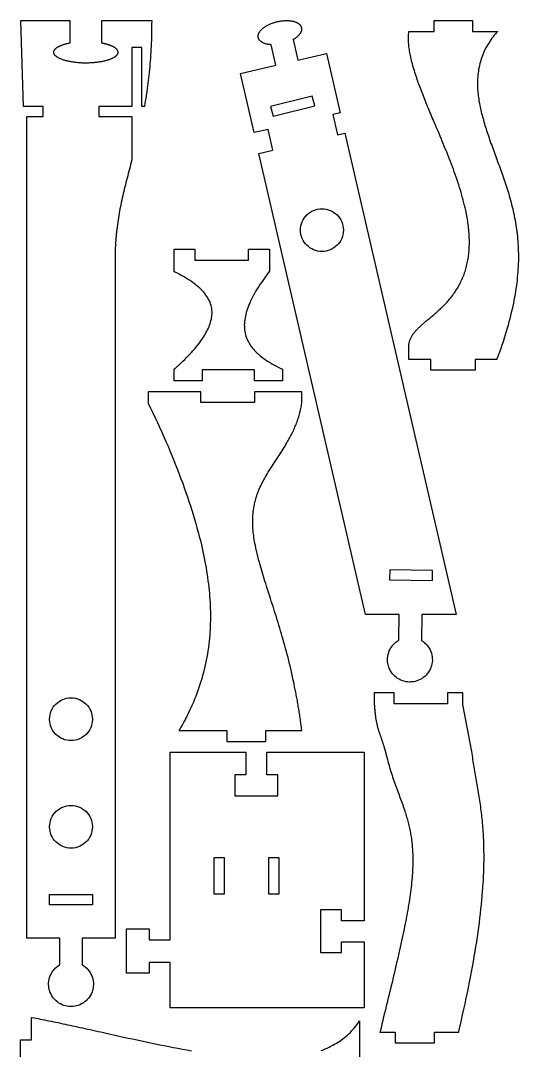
# Model space of a CAD drawing. Extents: x 10 to 260, y 0 to 1543.
# Drawn here: x 168.2 to 259.5, y 208.2 to 397.1 of the extents above; entities that cross this region are included whole.
import ezdxf

# ---------------------------------------------------------------- set-up
doc = ezdxf.new("R2010")
doc.units = 0
doc.layers.get('0').update_dxf_attribs({"linetype": 'CONTINUOUS'})

msp = doc.modelspace()

# ---------------------------------------------------------------- linework, layer by layer
at = {"color": 0}
for points in [[(190.93, 381.37), (190.49, 381.37), (190.49, 392.2), (188.64, 392.2), (188.64, 381.37), (182.55, 381.37), (182.55, 379.52), (188.64, 379.52), (188.64, 371.55), (188.64, 371.55), (188.64, 371.55), (188.64, 371.55), (188.64, 371.55), (188.64, 371.55), (188.64, 371.55), (188.64, 371.55), (188.64, 371.55), (188.64, 371.55), (188.64, 371.55), (188.64, 371.55), (188.64, 371.54), (188.64, 371.54), (188.64, 371.54), (188.64, 371.54), (188.64, 371.54), (188.64, 371.54), (188.64, 371.54), (188.64, 371.54), (188.64, 371.54), (188.64, 371.54), (188.64, 371.54), (188.64, 371.54), (188.64, 371.54), (188.64, 371.54), (188.64, 371.54), (188.64, 371.54), (188.52, 371.12), (188.41, 370.7), (188.3, 370.29), (188.19, 369.87), (188.08, 369.46), (187.97, 369.04), (187.87, 368.63), (187.76, 368.22), (187.66, 367.81), (187.55, 367.41), (187.45, 367), (187.35, 366.59), (187.25, 366.19), (187.15, 365.78), (187.06, 365.38), (186.97, 364.97), (186.88, 364.57), (186.79, 364.16), (186.7, 363.76), (186.62, 363.36), (186.53, 362.95), (186.45, 362.55), (186.38, 362.14), (186.3, 361.74), (186.23, 361.33), (186.16, 360.92), (186.1, 360.52), (186.04, 360.11), (185.98, 359.7), (185.93, 359.29), (185.88, 358.88), (185.86, 358.7), (185.84, 358.52), (185.82, 358.34), (185.8, 358.17), (185.78, 357.99), (185.76, 357.81), (185.75, 357.63), (185.73, 357.45), (185.71, 357.28), (185.7, 357.1), (185.69, 356.92), (185.67, 356.74), (185.66, 356.56), (185.65, 356.38), (185.64, 356.2), (185.63, 356.02), (185.62, 355.84), (185.61, 355.66), (185.6, 355.48), (185.59, 355.3), (185.58, 355.12), (185.58, 354.93), (185.57, 354.75), (185.57, 354.57), (185.56, 354.39), (185.56, 354.2), (185.56, 354.02), (185.56, 353.84), (185.55, 353.65), (185.55, 353.47), (185.55, 228.77), (179.55, 228.77), (179.55, 223.88), (179.63, 223.84), (179.84, 223.7), (180.11, 223.49), (180.36, 223.26), (180.59, 223.02), (180.8, 222.76), (180.98, 222.48), (181.14, 222.19), (181.28, 221.89), (181.39, 221.59), (181.48, 221.27), (181.54, 220.94), (181.58, 220.61), (181.59, 220.28), (181.56, 219.94), (181.52, 219.6), (181.46, 219.35), (181.44, 219.27), (181.42, 219.18), (181.34, 218.94), (181.21, 218.62), (181.05, 218.32), (180.88, 218.04), (180.68, 217.77), (180.46, 217.52), (180.23, 217.29), (179.97, 217.08), (179.7, 216.89), (179.42, 216.72), (179.12, 216.58), (178.81, 216.46), (178.49, 216.36), (178.16, 216.29), (177.82, 216.25), (177.56, 216.24), (177.48, 216.24), (177.39, 216.24), (177.13, 216.25), (176.8, 216.29), (176.47, 216.36), (176.15, 216.46), (175.84, 216.58), (175.54, 216.72), (175.25, 216.89), (174.99, 217.08), (174.73, 217.29), (174.49, 217.52), (174.28, 217.77), (174.08, 218.04), (173.9, 218.32), (173.75, 218.62), (173.62, 218.94), (173.54, 219.18), (173.51, 219.27), (173.49, 219.35), (173.44, 219.6), (173.39, 219.94), (173.37, 220.28), (173.38, 220.61), (173.42, 220.94), (173.48, 221.27), (173.56, 221.59), (173.68, 221.89), (173.81, 222.19), (173.97, 222.48), (174.16, 222.76), (174.37, 223.02), (174.59, 223.26), (174.84, 223.49), (175.11, 223.7), (175.33, 223.84), (175.4, 223.88), (175.4, 228.77), (169.4, 228.77), (169.4, 379.52), (172.4, 379.52), (172.4, 381.37), (168.74, 381.37), (168.29, 397.11), (177.27, 397.11), (177.27, 392.97), (177.13, 392.95), (177, 392.92), (176.87, 392.89), (176.75, 392.86), (176.62, 392.83), (176.5, 392.8), (176.38, 392.77), (176.26, 392.73), (176.15, 392.7), (176.04, 392.66), (175.93, 392.63), (175.82, 392.59), (175.72, 392.55), (175.62, 392.51), (175.52, 392.47), (175.43, 392.43), (175.34, 392.39), (175.25, 392.35), (175.17, 392.31), (175.09, 392.26), (175.01, 392.22), (174.94, 392.18), (174.87, 392.13), (174.8, 392.09), (174.74, 392.04), (174.68, 391.99), (174.62, 391.95), (174.57, 391.9), (174.53, 391.86), (174.49, 391.81), (174.45, 391.76), (174.41, 391.72), (174.38, 391.67), (174.35, 391.62), (174.33, 391.58), (174.31, 391.53), (174.29, 391.49), (174.28, 391.44), (174.27, 391.39), (174.26, 391.35), (174.26, 391.3), (174.26, 391.25), (174.27, 391.21), (174.28, 391.16), (174.29, 391.12), (174.31, 391.07), (174.33, 391.02), (174.35, 390.98), (174.38, 390.93), (174.41, 390.89), (174.44, 390.84), (174.48, 390.8), (174.52, 390.75), (174.57, 390.71), (174.62, 390.66), (174.67, 390.62), (174.73, 390.57), (174.79, 390.53), (174.85, 390.48), (174.92, 390.44), (175.01, 390.38), (175.1, 390.33), (175.21, 390.28), (175.31, 390.23), (175.42, 390.17), (175.54, 390.13), (175.66, 390.08), (175.79, 390.03), (175.92, 389.98), (176.06, 389.94), (176.2, 389.9), (176.34, 389.85), (176.49, 389.81), (176.64, 389.78), (176.8, 389.74), (176.96, 389.7), (177.12, 389.67), (177.28, 389.64), (177.45, 389.61), (177.62, 389.58), (177.8, 389.55), (177.97, 389.52), (178.15, 389.5), (178.33, 389.48), (178.51, 389.46), (178.7, 389.44), (178.89, 389.43), (179.07, 389.41), (179.26, 389.4), (179.45, 389.39), (179.64, 389.39), (179.82, 389.38), (180.01, 389.38), (180.2, 389.38), (180.38, 389.38), (180.57, 389.38), (180.75, 389.39), (180.94, 389.4), (181.12, 389.41), (181.31, 389.42), (181.49, 389.43), (181.67, 389.44), (181.85, 389.46), (182.03, 389.48), (182.21, 389.5), (182.38, 389.52), (182.55, 389.54), (182.72, 389.57), (182.89, 389.6), (183.05, 389.63), (183.22, 389.66), (183.38, 389.69), (183.53, 389.72), (183.69, 389.76), (183.84, 389.79), (183.98, 389.83), (184.12, 389.87), (184.26, 389.91), (184.39, 389.95), (184.53, 390), (184.65, 390.04), (184.74, 390.08), (184.83, 390.12), (184.91, 390.15), (185, 390.19), (185.08, 390.23), (185.16, 390.27), (185.23, 390.3), (185.3, 390.34), (185.37, 390.38), (185.44, 390.42), (185.5, 390.46), (185.56, 390.51), (185.62, 390.55), (185.67, 390.59), (185.72, 390.63), (185.77, 390.67), (185.81, 390.71), (185.86, 390.76), (185.89, 390.8), (185.93, 390.84), (185.96, 390.89), (185.99, 390.93), (186.02, 390.97), (186.04, 391.01), (186.06, 391.06), (186.08, 391.1), (186.09, 391.14), (186.11, 391.19), (186.11, 391.23), (186.12, 391.27), (186.12, 391.31), (186.12, 391.35), (186.11, 391.39), (186.1, 391.43), (186.09, 391.47), (186.08, 391.51), (186.06, 391.55), (186.04, 391.59), (186.02, 391.63), (186, 391.67), (185.97, 391.71), (185.94, 391.75), (185.91, 391.79), (185.87, 391.83), (185.84, 391.87), (185.8, 391.91), (185.75, 391.95), (185.71, 391.99), (185.66, 392.03), (185.61, 392.07), (185.55, 392.11), (185.49, 392.15), (185.44, 392.19), (185.37, 392.22), (185.31, 392.26), (185.24, 392.3), (185.17, 392.34), (185.1, 392.37), (185.03, 392.41), (184.95, 392.44), (184.87, 392.48), (184.78, 392.51), (184.74, 392.53), (184.69, 392.55), (184.64, 392.57), (184.59, 392.58), (184.54, 392.6), (184.49, 392.62), (184.44, 392.64), (184.39, 392.65), (184.34, 392.67), (184.29, 392.69), (184.24, 392.7), (184.18, 392.72), (184.13, 392.74), (184.07, 392.75), (184.01, 392.77), (183.96, 392.78), (183.9, 392.8), (183.85, 392.81), (183.79, 392.83), (183.73, 392.84), (183.67, 392.86), (183.61, 392.87), (183.55, 392.88), (183.49, 392.9), (183.43, 392.91), (183.37, 392.92), (183.31, 392.94), (183.24, 392.95), (183.18, 392.96), (183.12, 392.97), (183.12, 397.11), (192.27, 397.11), (192.27, 397.04), (192.26, 396.43), (192.26, 395.84), (192.25, 395.25), (192.24, 394.67), (192.22, 394.09), (192.21, 393.52), (192.19, 392.95), (192.16, 392.4), (192.13, 391.84), (192.1, 391.29), (192.07, 390.75), (192.03, 390.22), (192, 389.69), (191.95, 389.16), (191.91, 388.64), (191.86, 388.13), (191.81, 387.62), (191.76, 387.11), (191.7, 386.61), (191.65, 386.12), (191.59, 385.63), (191.52, 385.14), (191.46, 384.66), (191.39, 384.19), (191.32, 383.72), (191.25, 383.25), (191.18, 382.79), (191.1, 382.33), (191.02, 381.88), (190.94, 381.43), (190.93, 381.37)], [(218.19, 393.62), (219.06, 389.85), (224.29, 391.06), (226.8, 380.19), (225.47, 379.89), (226.33, 376.14), (227.66, 376.44), (248.06, 288.18), (241.8, 288.18), (241.74, 283.39), (241.81, 283.34), (242.02, 283.2), (242.29, 282.99), (242.54, 282.75), (242.76, 282.51), (242.96, 282.24), (243.14, 281.97), (243.3, 281.68), (243.43, 281.37), (243.54, 281.06), (243.62, 280.74), (243.68, 280.42), (243.71, 280.09), (243.72, 279.75), (243.69, 279.41), (243.64, 279.08), (243.58, 278.83), (243.56, 278.74), (243.53, 278.66), (243.45, 278.41), (243.32, 278.1), (243.16, 277.8), (242.98, 277.52), (242.78, 277.26), (242.56, 277.01), (242.32, 276.78), (242.06, 276.58), (241.79, 276.39), (241.5, 276.23), (241.2, 276.09), (240.89, 275.97), (240.57, 275.88), (240.24, 275.81), (239.9, 275.78), (239.64, 275.77), (239.55, 275.77), (239.47, 275.77), (239.21, 275.79), (238.87, 275.83), (238.54, 275.91), (238.22, 276.01), (237.92, 276.13), (237.62, 276.28), (237.34, 276.45), (237.07, 276.65), (236.82, 276.86), (236.59, 277.09), (236.37, 277.35), (236.18, 277.62), (236.01, 277.9), (235.86, 278.21), (235.73, 278.52), (235.66, 278.77), (235.63, 278.85), (235.61, 278.94), (235.56, 279.19), (235.52, 279.53), (235.5, 279.87), (235.52, 280.2), (235.56, 280.53), (235.62, 280.85), (235.72, 281.17), (235.83, 281.48), (235.97, 281.78), (236.14, 282.06), (236.33, 282.34), (236.54, 282.59), (236.77, 282.84), (237.02, 283.06), (237.29, 283.26), (237.51, 283.4), (237.59, 283.44), (237.65, 288.18), (231.49, 288.18), (211.94, 372.74), (214.5, 373.37), (213.63, 377.15), (211.06, 376.56), (208.55, 387.42), (215.02, 388.92), (214.15, 392.69), (214.12, 392.69), (214.1, 392.69), (214.08, 392.69), (214.06, 392.69), (214.03, 392.69), (214.01, 392.7), (213.99, 392.7), (213.97, 392.7), (213.94, 392.7), (213.92, 392.71), (213.9, 392.71), (213.88, 392.71), (213.86, 392.71), (213.83, 392.72), (213.79, 392.72), (213.77, 392.72), (213.75, 392.73), (213.72, 392.73), (213.7, 392.73), (213.68, 392.74), (213.66, 392.74), (213.64, 392.74), (213.6, 392.75), (213.58, 392.75), (213.56, 392.76), (213.53, 392.76), (213.51, 392.77), (213.49, 392.77), (213.39, 392.79), (213.29, 392.81), (213.2, 392.84), (213.1, 392.87), (213.01, 392.9), (212.92, 392.93), (212.84, 392.96), (212.75, 393), (212.67, 393.04), (212.59, 393.08), (212.52, 393.12), (212.45, 393.16), (212.38, 393.21), (212.31, 393.25), (212.25, 393.3), (212.2, 393.35), (212.14, 393.4), (212.09, 393.46), (212.04, 393.51), (212, 393.57), (211.96, 393.62), (211.92, 393.68), (211.89, 393.74), (211.86, 393.8), (211.83, 393.87), (211.81, 393.93), (211.79, 393.99), (211.78, 394.06), (211.77, 394.13), (211.77, 394.19), (211.77, 394.26), (211.77, 394.34), (211.78, 394.41), (211.8, 394.48), (211.82, 394.56), (211.84, 394.63), (211.87, 394.7), (211.9, 394.78), (211.94, 394.85), (211.97, 394.92), (212.02, 395), (212.07, 395.07), (212.12, 395.14), (212.18, 395.22), (212.24, 395.29), (212.3, 395.36), (212.37, 395.43), (212.44, 395.5), (212.51, 395.57), (212.59, 395.64), (212.67, 395.71), (212.76, 395.78), (212.84, 395.84), (212.93, 395.91), (213.03, 395.97), (213.12, 396.04), (213.22, 396.1), (213.32, 396.16), (213.43, 396.22), (213.54, 396.28), (213.65, 396.33), (213.78, 396.4), (213.91, 396.46), (214.05, 396.52), (214.19, 396.57), (214.34, 396.63), (214.48, 396.68), (214.63, 396.73), (214.78, 396.77), (214.93, 396.82), (215.08, 396.86), (215.23, 396.89), (215.39, 396.93), (215.54, 396.96), (215.69, 396.99), (215.85, 397.02), (216, 397.04), (216.16, 397.06), (216.31, 397.07), (216.46, 397.09), (216.61, 397.1), (216.76, 397.11), (216.91, 397.11), (217.06, 397.11), (217.21, 397.11), (217.35, 397.1), (217.49, 397.09), (217.63, 397.08), (217.76, 397.07), (217.9, 397.05), (218.03, 397.02), (218.15, 397), (218.25, 396.98), (218.34, 396.95), (218.43, 396.93), (218.52, 396.9), (218.6, 396.87), (218.69, 396.84), (218.76, 396.8), (218.84, 396.77), (218.92, 396.73), (218.99, 396.69), (219.06, 396.65), (219.12, 396.61), (219.19, 396.56), (219.25, 396.52), (219.31, 396.47), (219.36, 396.42), (219.41, 396.37), (219.46, 396.32), (219.5, 396.27), (219.55, 396.21), (219.58, 396.16), (219.62, 396.1), (219.65, 396.04), (219.68, 395.99), (219.7, 395.93), (219.72, 395.87), (219.74, 395.8), (219.75, 395.74), (219.76, 395.68), (219.76, 395.61), (219.76, 395.55), (219.76, 395.48), (219.76, 395.41), (219.74, 395.35), (219.73, 395.28), (219.71, 395.21), (219.69, 395.14), (219.66, 395.08), (219.63, 395.01), (219.6, 394.94), (219.56, 394.87), (219.53, 394.81), (219.48, 394.74), (219.44, 394.67), (219.38, 394.61), (219.33, 394.54), (219.28, 394.47), (219.22, 394.41), (219.15, 394.34), (219.09, 394.28), (219.02, 394.21), (218.95, 394.15), (218.88, 394.09), (218.8, 394.03), (218.72, 393.97), (218.64, 393.91), (218.55, 393.85), (218.47, 393.79), (218.38, 393.73), (218.28, 393.68), (218.19, 393.62)], [(239.42, 337.07), (239.42, 337.1), (239.41, 337.13), (239.41, 337.16), (239.41, 337.19), (239.41, 337.35), (239.41, 337.38), (239.42, 337.41), (239.42, 337.44), (239.42, 337.47), (239.42, 337.51), (239.42, 337.54), (239.43, 337.57), (239.43, 337.6), (239.43, 337.63), (239.43, 337.66), (239.44, 337.69), (239.44, 337.72), (239.44, 337.75), (239.45, 337.78), (239.45, 337.81), (239.46, 337.84), (239.46, 337.87), (239.47, 337.9), (239.47, 337.93), (239.48, 337.96), (239.5, 338.09), (239.53, 338.22), (239.57, 338.35), (239.61, 338.47), (239.66, 338.6), (239.71, 338.72), (239.76, 338.84), (239.82, 338.97), (239.88, 339.09), (239.95, 339.2), (240.02, 339.32), (240.09, 339.44), (240.17, 339.56), (240.25, 339.67), (240.34, 339.78), (240.42, 339.9), (240.52, 340.01), (240.61, 340.12), (240.71, 340.24), (240.81, 340.35), (240.91, 340.46), (241.02, 340.57), (241.13, 340.68), (241.24, 340.79), (241.36, 340.9), (241.48, 341.01), (241.6, 341.12), (241.72, 341.23), (241.85, 341.34), (241.97, 341.46), (242.1, 341.57), (242.25, 341.69), (242.4, 341.82), (242.55, 341.95), (242.71, 342.08), (242.86, 342.21), (243.02, 342.34), (243.18, 342.47), (243.34, 342.61), (243.5, 342.74), (243.66, 342.88), (243.83, 343.02), (243.99, 343.16), (244.15, 343.3), (244.32, 343.44), (244.48, 343.58), (244.65, 343.73), (244.81, 343.88), (244.98, 344.03), (245.14, 344.18), (245.3, 344.33), (245.47, 344.49), (245.63, 344.64), (245.79, 344.81), (245.95, 344.97), (246.11, 345.13), (246.27, 345.3), (246.42, 345.47), (246.58, 345.64), (246.73, 345.82), (246.88, 345.99), (247.04, 346.18), (247.19, 346.37), (247.34, 346.57), (247.49, 346.76), (247.63, 346.96), (247.77, 347.17), (247.91, 347.37), (248.05, 347.58), (248.18, 347.79), (248.31, 348), (248.44, 348.22), (248.56, 348.44), (248.69, 348.67), (248.8, 348.89), (248.92, 349.12), (249.03, 349.35), (249.14, 349.59), (249.24, 349.83), (249.34, 350.07), (249.44, 350.31), (249.53, 350.56), (249.62, 350.81), (249.71, 351.06), (249.79, 351.31), (249.86, 351.57), (249.94, 351.83), (250.01, 352.1), (250.07, 352.36), (250.13, 352.63), (250.19, 352.91), (250.24, 353.18), (250.28, 353.45), (250.33, 353.73), (250.36, 354), (250.4, 354.28), (250.43, 354.57), (250.45, 354.85), (250.47, 355.14), (250.49, 355.43), (250.5, 355.72), (250.51, 356.01), (250.51, 356.31), (250.51, 356.61), (250.51, 356.91), (250.5, 357.21), (250.49, 357.51), (250.47, 357.82), (250.45, 358.13), (250.42, 358.44), (250.4, 358.75), (250.36, 359.06), (250.33, 359.38), (250.29, 359.7), (250.25, 360.01), (250.2, 360.34), (250.15, 360.66), (250.1, 360.98), (250.04, 361.3), (249.98, 361.63), (249.91, 361.96), (249.84, 362.29), (249.74, 362.75), (249.63, 363.21), (249.52, 363.68), (249.4, 364.14), (249.27, 364.61), (249.14, 365.08), (249.01, 365.55), (248.86, 366.03), (248.72, 366.5), (248.56, 366.97), (248.41, 367.45), (248.25, 367.92), (248.09, 368.4), (247.92, 368.87), (247.75, 369.35), (247.57, 369.83), (247.4, 370.3), (247.22, 370.78), (247.04, 371.25), (246.85, 371.72), (246.67, 372.2), (246.48, 372.67), (246.29, 373.14), (246.1, 373.61), (245.91, 374.07), (245.72, 374.54), (245.53, 375), (245.33, 375.46), (245.14, 375.92), (244.95, 376.38), (244.76, 376.83), (244.6, 377.19), (244.45, 377.54), (244.3, 377.9), (244.15, 378.25), (244, 378.6), (243.86, 378.95), (243.71, 379.3), (243.56, 379.64), (243.42, 379.99), (243.28, 380.33), (243.14, 380.66), (243, 381), (242.86, 381.33), (242.73, 381.66), (242.59, 381.99), (242.46, 382.32), (242.33, 382.64), (242.2, 382.96), (242.08, 383.28), (241.95, 383.59), (241.83, 383.91), (241.71, 384.22), (241.59, 384.52), (241.48, 384.83), (241.37, 385.13), (241.26, 385.43), (241.15, 385.72), (241.05, 386.02), (240.95, 386.3), (240.85, 386.59), (240.74, 386.93), (240.62, 387.27), (240.52, 387.6), (240.42, 387.93), (240.32, 388.25), (240.23, 388.57), (240.14, 388.89), (240.06, 389.2), (239.98, 389.5), (239.91, 389.8), (239.84, 390.1), (239.77, 390.39), (239.71, 390.68), (239.66, 390.96), (239.6, 391.24), (239.56, 391.51), (239.51, 391.78), (239.48, 392.04), (239.44, 392.3), (239.42, 392.55), (239.39, 392.8), (239.38, 393.05), (239.36, 393.29), (239.35, 393.52), (239.35, 393.75), (239.35, 393.98), (239.35, 394.2), (239.36, 394.42), (239.38, 394.63), (239.4, 394.84), (239.42, 395.04), (239.42, 395.05), (239.42, 395.05), (239.42, 395.05), (239.42, 395.06), (239.42, 395.07), (239.42, 395.07), (239.43, 395.08), (239.43, 395.08), (239.43, 395.09), (239.43, 395.09), (239.43, 395.1), (239.43, 395.1), (239.43, 395.11), (239.43, 395.11), (244.07, 395.11), (244.07, 397.11), (251.08, 397.11), (251.08, 395.11), (255.66, 395.11), (255.66, 395.1), (255.65, 395.1), (255.64, 395.09), (255.64, 395.09), (255.64, 395.08), (255.63, 395.08), (255.62, 395.06), (255.62, 395.06), (255.61, 395.05), (255.6, 395.04), (255.6, 395.04), (255.59, 395.03), (255.59, 395.02), (255.57, 395.01), (255.56, 395), (255.56, 395), (255.55, 394.99), (255.55, 394.99), (255.31, 394.71), (255.08, 394.44), (254.86, 394.16), (254.64, 393.87), (254.44, 393.59), (254.24, 393.3), (254.05, 393), (253.87, 392.71), (253.69, 392.41), (253.53, 392.1), (253.37, 391.8), (253.23, 391.49), (253.09, 391.17), (252.96, 390.86), (252.84, 390.54), (252.72, 390.21), (252.62, 389.88), (252.52, 389.55), (252.43, 389.22), (252.35, 388.88), (252.28, 388.54), (252.21, 388.2), (252.16, 387.85), (252.11, 387.5), (252.07, 387.14), (252.04, 386.79), (252.01, 386.42), (252, 386.06), (251.99, 385.69), (252, 385.32), (252, 385.04), (252.01, 384.76), (252.03, 384.48), (252.05, 384.2), (252.08, 383.91), (252.11, 383.63), (252.14, 383.34), (252.18, 383.05), (252.22, 382.76), (252.26, 382.46), (252.31, 382.17), (252.37, 381.87), (252.43, 381.57), (252.49, 381.27), (252.55, 380.97), (252.62, 380.67), (252.69, 380.36), (252.76, 380.06), (252.84, 379.75), (252.92, 379.44), (253.01, 379.13), (253.09, 378.82), (253.18, 378.51), (253.28, 378.19), (253.37, 377.88), (253.47, 377.56), (253.57, 377.24), (253.67, 376.92), (253.78, 376.6), (253.88, 376.28), (253.99, 375.96), (254.11, 375.62), (254.23, 375.28), (254.35, 374.93), (254.47, 374.59), (254.6, 374.24), (254.72, 373.9), (254.85, 373.55), (254.98, 373.21), (255.11, 372.86), (255.24, 372.51), (255.36, 372.16), (255.49, 371.81), (255.62, 371.46), (255.75, 371.1), (255.88, 370.75), (256.01, 370.4), (256.14, 370.04), (256.27, 369.69), (256.4, 369.33), (256.52, 368.97), (256.65, 368.61), (256.78, 368.25), (256.9, 367.89), (257.02, 367.53), (257.14, 367.17), (257.26, 366.8), (257.38, 366.44), (257.49, 366.07), (257.61, 365.7), (257.72, 365.34), (257.83, 364.94), (257.95, 364.55), (258.06, 364.15), (258.16, 363.75), (258.26, 363.35), (258.37, 362.95), (258.46, 362.55), (258.56, 362.14), (258.64, 361.74), (258.73, 361.32), (258.81, 360.91), (258.89, 360.5), (258.96, 360.08), (259.03, 359.66), (259.1, 359.24), (259.16, 358.81), (259.22, 358.38), (259.27, 357.95), (259.31, 357.51), (259.35, 357.08), (259.39, 356.64), (259.42, 356.19), (259.45, 355.74), (259.47, 355.29), (259.48, 354.83), (259.49, 354.37), (259.5, 353.91), (259.49, 353.44), (259.49, 352.97), (259.47, 352.5), (259.45, 352.01), (259.42, 351.52), (259.39, 351.03), (259.35, 350.53), (259.3, 350.03), (259.25, 349.52), (259.19, 349.01), (259.12, 348.49), (259.05, 347.97), (258.97, 347.44), (258.88, 346.9), (258.78, 346.36), (258.68, 345.82), (258.57, 345.27), (258.45, 344.71), (258.33, 344.15), (258.2, 343.58), (258.06, 343.01), (257.91, 342.43), (257.76, 341.85), (257.6, 341.26), (257.43, 340.66), (257.25, 340.06), (257.07, 339.45), (256.88, 338.83), (256.68, 338.21), (256.47, 337.59), (256.26, 336.95), (256.03, 336.31), (255.8, 335.66), (255.56, 335.01), (255.56, 335.01), (255.56, 335.01), (255.56, 335), (255.56, 335), (255.56, 334.99), (255.56, 334.99), (255.56, 334.99), (255.56, 334.98), (255.55, 334.98), (255.55, 334.98), (255.55, 334.97), (255.55, 334.97), (255.55, 334.97), (255.55, 334.96), (251.57, 334.96), (251.57, 332.96), (243.42, 332.96), (243.42, 334.96), (239.42, 334.96), (239.42, 337.03), (239.42, 337.07)], [(214.53, 379.56), (222.15, 381.45), (221.7, 383.24), (214.08, 381.36), (214.53, 379.56)], [(223.48, 354.75), (223.38, 354.75), (223.08, 354.77), (222.69, 354.83), (222.31, 354.93), (221.95, 355.06), (221.61, 355.22), (221.29, 355.42), (220.99, 355.65), (220.71, 355.9), (220.45, 356.18), (220.23, 356.48), (220.03, 356.8), (219.87, 357.15), (219.73, 357.51), (219.64, 357.89), (219.58, 358.27), (219.56, 358.58), (219.56, 358.78), (219.58, 359.08), (219.64, 359.47), (219.73, 359.84), (219.87, 360.2), (220.03, 360.55), (220.23, 360.87), (220.45, 361.17), (220.71, 361.45), (220.99, 361.7), (221.29, 361.93), (221.61, 362.13), (221.95, 362.29), (222.31, 362.42), (222.69, 362.52), (223.08, 362.58), (223.38, 362.6), (223.58, 362.6), (223.88, 362.58), (224.27, 362.52), (224.65, 362.42), (225.01, 362.29), (225.35, 362.13), (225.68, 361.93), (225.98, 361.7), (226.26, 361.45), (226.51, 361.17), (226.74, 360.87), (226.93, 360.55), (227.1, 360.2), (227.23, 359.84), (227.33, 359.47), (227.39, 359.08), (227.41, 358.78), (227.41, 358.58), (227.39, 358.27), (227.33, 357.89), (227.23, 357.51), (227.1, 357.15), (226.93, 356.8), (226.74, 356.48), (226.51, 356.18), (226.26, 355.9), (225.98, 355.65), (225.68, 355.42), (225.35, 355.22), (225.01, 355.06), (224.65, 354.93), (224.27, 354.83), (223.88, 354.77), (223.58, 354.75), (223.48, 354.75)], [(196.39, 333.16), (196.44, 333.2), (196.48, 333.24), (196.53, 333.28), (196.57, 333.32), (196.61, 333.36), (196.66, 333.4), (196.7, 333.44), (196.74, 333.47), (196.79, 333.51), (196.83, 333.55), (196.87, 333.59), (196.92, 333.63), (196.96, 333.67), (197, 333.71), (197.04, 333.74), (197.09, 333.78), (197.13, 333.82), (197.17, 333.86), (197.21, 333.9), (197.26, 333.94), (197.3, 333.98), (197.34, 334.02), (197.38, 334.05), (197.42, 334.09), (197.46, 334.13), (197.5, 334.17), (197.54, 334.21), (197.59, 334.25), (197.62, 334.29), (197.66, 334.32), (198, 334.64), (198.33, 334.97), (198.65, 335.28), (198.95, 335.6), (199.25, 335.91), (199.54, 336.23), (199.82, 336.54), (200.09, 336.85), (200.35, 337.15), (200.6, 337.46), (200.84, 337.76), (201.07, 338.07), (201.29, 338.36), (201.5, 338.66), (201.69, 338.96), (201.88, 339.25), (202.06, 339.54), (202.22, 339.83), (202.38, 340.12), (202.52, 340.4), (202.66, 340.68), (202.78, 340.96), (202.89, 341.24), (202.98, 341.52), (203.07, 341.79), (203.14, 342.06), (203.21, 342.33), (203.26, 342.59), (203.29, 342.86), (203.32, 343.12), (203.34, 343.42), (203.33, 343.71), (203.31, 344), (203.28, 344.29), (203.22, 344.58), (203.15, 344.86), (203.07, 345.14), (202.97, 345.42), (202.85, 345.69), (202.71, 345.97), (202.56, 346.23), (202.4, 346.5), (202.21, 346.76), (202.02, 347.02), (201.8, 347.28), (201.57, 347.53), (201.33, 347.79), (201.07, 348.04), (200.8, 348.28), (200.51, 348.52), (200.21, 348.77), (199.89, 349), (199.56, 349.24), (199.22, 349.47), (198.86, 349.7), (198.48, 349.93), (198.1, 350.16), (197.7, 350.38), (197.28, 350.6), (196.85, 350.82), (196.41, 351.04), (196.41, 351.04), (196.41, 351.04), (196.41, 351.04), (196.4, 351.04), (196.4, 351.04), (196.4, 351.04), (196.4, 351.04), (196.4, 351.04), (196.4, 351.04), (196.4, 351.05), (196.39, 351.05), (196.39, 351.05), (196.39, 351.05), (196.39, 351.05), (196.39, 351.05), (196.39, 351.05), (196.38, 351.05), (196.38, 351.05), (196.38, 351.05), (196.38, 351.05), (196.38, 351.05), (196.38, 351.05), (196.38, 351.05), (196.38, 351.06), (196.37, 351.06), (196.37, 351.06), (196.37, 351.06), (196.37, 351.06), (196.37, 355.18), (200.18, 355.18), (200.18, 353.18), (210.03, 353.18), (210.03, 355.18), (213.85, 355.18), (213.85, 351.08), (213.83, 351.06), (213.52, 350.65), (213.22, 350.25), (212.93, 349.85), (212.64, 349.45), (212.37, 349.06), (212.11, 348.67), (211.86, 348.28), (211.62, 347.9), (211.39, 347.51), (211.17, 347.14), (210.96, 346.76), (210.76, 346.39), (210.58, 346.03), (210.4, 345.66), (210.24, 345.3), (210.09, 344.95), (209.95, 344.59), (209.83, 344.24), (209.71, 343.9), (209.61, 343.56), (209.52, 343.22), (209.45, 342.89), (209.38, 342.56), (209.33, 342.23), (209.29, 341.91), (209.27, 341.59), (209.25, 341.28), (209.26, 340.97), (209.27, 340.67), (209.3, 340.37), (209.34, 340.07), (209.4, 339.78), (209.47, 339.49), (209.55, 339.21), (209.65, 338.93), (209.76, 338.66), (209.89, 338.39), (210.03, 338.12), (210.18, 337.86), (210.34, 337.6), (210.52, 337.34), (210.71, 337.09), (210.92, 336.84), (211.13, 336.6), (211.36, 336.36), (211.6, 336.12), (211.86, 335.89), (212.12, 335.66), (212.4, 335.43), (212.69, 335.21), (212.99, 334.99), (213.31, 334.78), (213.63, 334.56), (213.97, 334.36), (214.31, 334.15), (214.68, 333.95), (215.05, 333.75), (215.43, 333.55), (215.82, 333.36), (216.22, 333.17), (216.23, 333.17), (216.23, 333.17), (216.23, 333.17), (216.23, 333.17), (216.24, 333.17), (216.24, 333.17), (216.24, 333.17), (216.24, 333.17), (216.24, 333.17), (216.24, 333.17), (216.24, 333.16), (216.25, 333.16), (216.25, 333.16), (216.25, 333.16), (216.26, 333.16), (216.26, 333.16), (216.26, 333.16), (216.26, 333.16), (216.26, 333.16), (216.26, 333.16), (216.27, 333.15), (216.27, 333.15), (216.27, 331.03), (211.12, 331.03), (211.12, 333.03), (201.52, 333.03), (201.52, 331.03), (196.37, 331.03), (196.37, 333.14), (196.39, 333.16)], [(197.27, 266.88), (206.05, 266.88), (206.05, 264.88), (213.2, 264.88), (213.2, 266.88), (219.8, 266.88), (219.8, 266.89), (219.8, 266.89), (219.8, 266.9), (219.8, 266.91), (219.79, 266.91), (219.79, 266.92), (219.79, 266.92), (219.79, 266.93), (219.79, 266.93), (219.79, 266.94), (219.79, 266.95), (219.79, 266.95), (219.79, 266.96), (219.79, 266.97), (219.75, 267.24), (219.72, 267.52), (219.68, 267.79), (219.64, 268.07), (219.6, 268.34), (219.56, 268.62), (219.52, 268.89), (219.48, 269.16), (219.44, 269.43), (219.4, 269.7), (219.36, 269.97), (219.32, 270.23), (219.28, 270.5), (219.23, 270.77), (219.19, 271.03), (219.15, 271.29), (219.1, 271.56), (219.06, 271.82), (219.01, 272.08), (218.97, 272.34), (218.92, 272.6), (218.87, 272.86), (218.83, 273.11), (218.78, 273.37), (218.73, 273.62), (218.68, 273.88), (218.63, 274.13), (218.59, 274.38), (218.53, 274.64), (218.48, 274.89), (218.36, 275.5), (218.23, 276.12), (218.1, 276.72), (217.96, 277.32), (217.82, 277.92), (217.69, 278.51), (217.54, 279.09), (217.4, 279.67), (217.26, 280.25), (217.11, 280.81), (216.96, 281.38), (216.81, 281.93), (216.66, 282.48), (216.51, 283.03), (216.36, 283.57), (216.21, 284.11), (216.05, 284.64), (215.9, 285.16), (215.74, 285.68), (215.59, 286.2), (215.43, 286.71), (215.28, 287.21), (215.12, 287.71), (214.97, 288.21), (214.81, 288.7), (214.66, 289.18), (214.51, 289.66), (214.36, 290.14), (214.2, 290.6), (214.05, 291.07), (213.91, 291.53), (213.75, 292), (213.6, 292.47), (213.46, 292.93), (213.31, 293.38), (213.17, 293.83), (213.03, 294.28), (212.89, 294.72), (212.76, 295.16), (212.63, 295.59), (212.5, 296.01), (212.38, 296.44), (212.26, 296.85), (212.14, 297.27), (212.03, 297.68), (211.92, 298.08), (211.81, 298.48), (211.71, 298.88), (211.62, 299.27), (211.52, 299.66), (211.44, 300.04), (211.35, 300.42), (211.28, 300.79), (211.2, 301.16), (211.14, 301.53), (211.08, 301.89), (211.02, 302.25), (210.97, 302.61), (210.93, 302.96), (210.89, 303.31), (210.86, 303.65), (210.84, 303.91), (210.82, 304.17), (210.81, 304.42), (210.8, 304.67), (210.79, 304.92), (210.79, 305.17), (210.79, 305.42), (210.8, 305.66), (210.81, 305.9), (210.82, 306.15), (210.84, 306.39), (210.85, 306.62), (210.88, 306.86), (210.9, 307.09), (210.93, 307.33), (210.97, 307.56), (211, 307.79), (211.04, 308.01), (211.09, 308.24), (211.14, 308.47), (211.19, 308.69), (211.24, 308.91), (211.3, 309.14), (211.36, 309.36), (211.42, 309.58), (211.49, 309.79), (211.56, 310.01), (211.63, 310.23), (211.71, 310.44), (211.79, 310.65), (211.88, 310.87), (212, 311.16), (212.12, 311.45), (212.25, 311.74), (212.39, 312.03), (212.53, 312.31), (212.68, 312.6), (212.83, 312.88), (212.99, 313.16), (213.15, 313.44), (213.31, 313.73), (213.48, 314.01), (213.65, 314.29), (213.82, 314.57), (213.99, 314.85), (214.17, 315.13), (214.35, 315.4), (214.53, 315.68), (214.71, 315.96), (214.89, 316.24), (215.08, 316.52), (215.26, 316.8), (215.45, 317.08), (215.63, 317.36), (215.81, 317.64), (215.99, 317.93), (216.18, 318.21), (216.36, 318.5), (216.54, 318.78), (216.71, 319.07), (216.89, 319.36), (217.06, 319.65), (217.19, 319.87), (217.31, 320.09), (217.44, 320.3), (217.56, 320.53), (217.68, 320.75), (217.79, 320.97), (217.91, 321.19), (218.02, 321.42), (218.13, 321.64), (218.24, 321.87), (218.34, 322.1), (218.44, 322.33), (218.54, 322.56), (218.64, 322.79), (218.73, 323.03), (218.82, 323.26), (218.91, 323.49), (219, 323.73), (219.08, 323.97), (219.16, 324.21), (219.23, 324.45), (219.3, 324.69), (219.37, 324.94), (219.44, 325.19), (219.5, 325.43), (219.56, 325.68), (219.61, 325.93), (219.66, 326.18), (219.71, 326.43), (219.75, 326.69), (219.79, 326.94), (219.79, 326.95), (219.79, 326.95), (219.79, 329.03), (211.1, 329.03), (211.1, 327.03), (201.25, 327.03), (201.25, 329.03), (191.64, 329.03), (191.64, 326.94), (191.65, 326.94), (191.65, 326.94), (191.65, 326.94), (191.65, 326.93), (191.65, 326.93), (191.65, 326.93), (191.65, 326.93), (191.65, 326.93), (191.65, 326.93), (191.65, 326.92), (191.65, 326.92), (191.65, 326.92), (192.08, 326.03), (192.5, 325.14), (192.92, 324.26), (193.33, 323.38), (193.73, 322.5), (194.12, 321.62), (194.51, 320.75), (194.89, 319.88), (195.26, 319.02), (195.62, 318.16), (195.98, 317.3), (196.32, 316.44), (196.66, 315.59), (197, 314.74), (197.32, 313.9), (197.64, 313.06), (197.95, 312.23), (198.25, 311.39), (198.54, 310.56), (198.82, 309.74), (199.1, 308.92), (199.37, 308.1), (199.62, 307.29), (199.87, 306.48), (200.11, 305.67), (200.35, 304.87), (200.57, 304.08), (200.78, 303.28), (200.99, 302.49), (201.19, 301.71), (201.37, 300.93), (201.51, 300.32), (201.65, 299.71), (201.78, 299.1), (201.9, 298.49), (202.02, 297.89), (202.13, 297.3), (202.23, 296.7), (202.33, 296.11), (202.42, 295.52), (202.5, 294.93), (202.58, 294.35), (202.66, 293.77), (202.72, 293.19), (202.78, 292.61), (202.84, 292.04), (202.88, 291.47), (202.92, 290.91), (202.96, 290.34), (202.99, 289.78), (203.01, 289.23), (203.02, 288.67), (203.03, 288.12), (203.03, 287.57), (203.03, 287.03), (203.01, 286.49), (202.99, 285.95), (202.97, 285.41), (202.94, 284.88), (202.9, 284.35), (202.85, 283.82), (202.8, 283.3), (202.74, 282.7), (202.66, 282.11), (202.57, 281.52), (202.48, 280.94), (202.38, 280.35), (202.27, 279.78), (202.16, 279.2), (202.03, 278.64), (201.9, 278.07), (201.76, 277.51), (201.61, 276.95), (201.45, 276.39), (201.29, 275.84), (201.12, 275.29), (200.94, 274.75), (200.75, 274.21), (200.55, 273.67), (200.35, 273.14), (200.14, 272.61), (199.92, 272.08), (199.7, 271.56), (199.46, 271.04), (199.22, 270.52), (198.98, 270.01), (198.72, 269.49), (198.46, 268.99), (198.19, 268.49), (197.91, 267.99), (197.63, 267.49), (197.34, 266.99), (197.33, 266.99), (197.33, 266.98), (197.33, 266.98), (197.32, 266.97), (197.32, 266.97), (197.32, 266.96), (197.31, 266.96), (197.31, 266.95), (197.31, 266.95), (197.31, 266.94), (197.3, 266.94), (197.3, 266.93), (197.3, 266.93), (197.29, 266.92), (197.29, 266.92), (197.29, 266.91), (197.29, 266.91), (197.28, 266.9), (197.28, 266.9), (197.28, 266.89), (197.27, 266.89), (197.27, 266.88)], [(235.92, 296.35), (235.89, 294.5), (243.74, 294.39), (243.77, 296.24), (235.92, 296.35)], [(173.55, 268.94), (173.55, 269.04), (173.57, 269.34), (173.63, 269.73), (173.73, 270.11), (173.86, 270.47), (174.03, 270.81), (174.22, 271.14), (174.45, 271.44), (174.7, 271.72), (174.98, 271.97), (175.28, 272.2), (175.61, 272.39), (175.95, 272.56), (176.31, 272.69), (176.69, 272.79), (177.08, 272.85), (177.38, 272.87), (177.48, 272.87), (177.58, 272.87), (177.88, 272.85), (178.27, 272.79), (178.65, 272.69), (179.01, 272.56), (179.35, 272.39), (179.67, 272.2), (179.97, 271.97), (180.25, 271.72), (180.51, 271.44), (180.73, 271.14), (180.93, 270.81), (181.1, 270.47), (181.23, 270.11), (181.32, 269.73), (181.38, 269.34), (181.4, 269.04), (181.4, 268.94), (181.4, 268.84), (181.38, 268.54), (181.32, 268.15), (181.23, 267.78), (181.1, 267.42), (180.93, 267.07), (180.73, 266.75), (180.51, 266.45), (180.25, 266.17), (179.97, 265.91), (179.67, 265.69), (179.35, 265.49), (179.01, 265.33), (178.65, 265.19), (178.27, 265.1), (177.88, 265.04), (177.58, 265.02), (177.48, 265.02), (177.38, 265.02), (177.08, 265.04), (176.69, 265.1), (176.31, 265.19), (175.95, 265.33), (175.61, 265.49), (175.28, 265.69), (174.98, 265.91), (174.7, 266.17), (174.45, 266.45), (174.22, 266.75), (174.03, 267.07), (173.86, 267.42), (173.73, 267.78), (173.63, 268.15), (173.57, 268.54), (173.55, 268.84), (173.55, 268.94)], [(235.28, 262.35), (235.37, 261.96), (235.47, 261.58), (235.57, 261.19), (235.67, 260.82), (235.78, 260.45), (235.88, 260.09), (235.99, 259.73), (236.1, 259.37), (236.22, 259.02), (236.33, 258.68), (236.44, 258.33), (236.56, 257.99), (236.68, 257.66), (236.79, 257.33), (236.91, 257), (237.03, 256.68), (237.14, 256.36), (237.26, 256.04), (237.38, 255.72), (237.5, 255.4), (237.61, 255.09), (237.73, 254.78), (237.84, 254.47), (237.96, 254.16), (238.07, 253.85), (238.18, 253.55), (238.29, 253.24), (238.39, 252.94), (238.5, 252.63), (238.6, 252.32), (238.7, 252.02), (238.78, 251.77), (238.86, 251.52), (238.94, 251.26), (239.01, 251.01), (239.09, 250.76), (239.16, 250.5), (239.22, 250.25), (239.29, 249.99), (239.35, 249.73), (239.41, 249.47), (239.47, 249.21), (239.53, 248.95), (239.59, 248.69), (239.64, 248.43), (239.69, 248.16), (239.74, 247.89), (239.78, 247.62), (239.83, 247.35), (239.87, 247.08), (239.91, 246.81), (239.94, 246.53), (239.97, 246.25), (240, 245.97), (240.03, 245.69), (240.05, 245.4), (240.07, 245.11), (240.09, 244.82), (240.11, 244.53), (240.12, 244.23), (240.13, 243.93), (240.14, 243.55), (240.14, 243.16), (240.14, 242.77), (240.13, 242.37), (240.12, 241.97), (240.1, 241.56), (240.09, 241.15), (240.06, 240.73), (240.03, 240.31), (240, 239.89), (239.96, 239.46), (239.92, 239.03), (239.87, 238.59), (239.82, 238.15), (239.77, 237.7), (239.71, 237.25), (239.65, 236.79), (239.59, 236.33), (239.52, 235.86), (239.45, 235.39), (239.37, 234.92), (239.29, 234.44), (239.21, 233.95), (239.12, 233.46), (239.03, 232.97), (238.94, 232.47), (238.84, 231.97), (238.74, 231.46), (238.64, 230.95), (238.54, 230.43), (238.43, 229.91), (238.31, 229.37), (238.2, 228.82), (238.08, 228.27), (237.96, 227.71), (237.83, 227.15), (237.71, 226.59), (237.58, 226.02), (237.45, 225.44), (237.31, 224.86), (237.18, 224.28), (237.04, 223.69), (236.91, 223.1), (236.76, 222.5), (236.62, 221.9), (236.48, 221.29), (236.33, 220.68), (236.18, 220.07), (236.03, 219.45), (235.88, 218.83), (235.73, 218.2), (235.58, 217.57), (235.42, 216.93), (235.27, 216.29), (235.11, 215.64), (234.95, 215), (234.79, 214.34), (234.63, 213.69), (234.47, 213.02), (234.31, 212.36), (234.15, 211.69), (234.15, 211.69), (234.15, 211.68), (234.14, 211.67), (234.14, 211.67), (234.14, 211.66), (234.14, 211.66), (234.14, 211.66), (234.14, 211.65), (234.14, 211.65), (234.14, 211.64), (234.13, 211.64), (234.13, 211.64), (234.13, 211.63), (234.13, 211.63), (234.13, 211.62), (234.13, 211.61), (234.13, 211.61), (234.13, 211.61), (234.13, 211.6), (234.12, 211.6), (234.12, 211.59), (234.12, 211.59), (234.12, 211.59), (234.12, 211.58), (234.12, 211.58), (234.12, 211.57), (234.12, 211.57), (234.12, 211.57), (236.89, 211.57), (236.89, 209.57), (244.09, 209.57), (244.09, 211.57), (248.55, 211.57), (248.57, 211.64), (248.81, 212.68), (249.05, 213.72), (249.28, 214.74), (249.51, 215.76), (249.72, 216.76), (249.94, 217.76), (250.14, 218.75), (250.34, 219.73), (250.54, 220.7), (250.72, 221.66), (250.91, 222.61), (251.08, 223.55), (251.25, 224.49), (251.41, 225.41), (251.56, 226.33), (251.71, 227.23), (251.85, 228.13), (251.98, 229.02), (252.11, 229.89), (252.23, 230.76), (252.34, 231.62), (252.45, 232.47), (252.55, 233.31), (252.64, 234.14), (252.72, 234.96), (252.8, 235.76), (252.88, 236.56), (252.94, 237.35), (253, 238.13), (253.05, 238.9), (253.07, 239.37), (253.1, 239.84), (253.12, 240.3), (253.14, 240.76), (253.16, 241.21), (253.17, 241.66), (253.18, 242.11), (253.19, 242.55), (253.2, 242.99), (253.2, 243.42), (253.2, 243.85), (253.2, 244.28), (253.19, 244.7), (253.19, 245.12), (253.18, 245.54), (253.16, 245.95), (253.15, 246.36), (253.14, 246.77), (253.12, 247.18), (253.1, 247.58), (253.07, 247.97), (253.05, 248.37), (253.02, 248.76), (252.99, 249.14), (252.96, 249.53), (252.93, 249.91), (252.89, 250.29), (252.86, 250.67), (252.82, 251.04), (252.78, 251.41), (252.73, 251.78), (252.69, 252.16), (252.64, 252.54), (252.59, 252.92), (252.53, 253.29), (252.48, 253.67), (252.42, 254.04), (252.37, 254.4), (252.31, 254.77), (252.25, 255.14), (252.19, 255.5), (252.13, 255.86), (252.07, 256.22), (252.01, 256.58), (251.95, 256.94), (251.89, 257.3), (251.82, 257.65), (251.76, 258.01), (251.7, 258.37), (251.64, 258.72), (251.58, 259.08), (251.52, 259.43), (251.46, 259.79), (251.4, 260.15), (251.34, 260.5), (251.28, 260.86), (251.22, 261.22), (251.17, 261.58), (251.12, 261.94), (251.06, 262.31), (251.01, 262.67), (250.96, 263.04), (250.96, 263.04), (250.96, 263.04), (250.96, 263.04), (250.96, 263.04), (250.96, 263.04), (249.34, 271.68), (249.34, 273.77), (246.5, 273.77), (246.5, 271.77), (236.7, 271.77), (236.7, 273.77), (233.08, 273.77), (233.08, 271.66), (233.08, 271.66), (233.08, 271.66), (233.08, 271.66), (233.08, 271.66), (233.08, 271.66), (233.09, 271.47), (233.11, 271.28), (233.12, 271.09), (233.13, 270.91), (233.15, 270.73), (233.16, 270.56), (233.18, 270.39), (233.19, 270.22), (233.21, 270.06), (233.23, 269.91), (233.25, 269.75), (233.27, 269.6), (233.29, 269.45), (233.31, 269.31), (233.33, 269.17), (233.35, 269.03), (233.38, 268.9), (233.4, 268.76), (233.42, 268.64), (233.45, 268.51), (233.47, 268.39), (233.5, 268.26), (233.52, 268.14), (233.55, 268.03), (233.58, 267.91), (233.61, 267.8), (233.63, 267.69), (233.66, 267.58), (233.69, 267.47), (233.72, 267.37), (233.75, 267.26), (233.78, 267.16), (233.81, 267.05), (233.85, 266.95), (233.88, 266.84), (233.91, 266.74), (233.95, 266.64), (233.98, 266.54), (234.01, 266.43), (234.05, 266.33), (234.09, 266.23), (234.12, 266.13), (234.16, 266.02), (234.19, 265.92), (234.23, 265.82), (234.26, 265.71), (234.3, 265.6), (234.34, 265.5), (234.38, 265.39), (234.41, 265.28), (234.45, 265.17), (234.49, 265.05), (234.53, 264.94), (234.57, 264.82), (234.61, 264.7), (234.65, 264.58), (234.69, 264.46), (234.72, 264.33), (234.76, 264.2), (234.81, 264.07), (234.85, 263.93), (234.89, 263.79), (234.9, 263.75), (234.91, 263.71), (234.93, 263.66), (234.95, 263.57), (234.96, 263.53), (234.98, 263.49), (234.99, 263.44), (235, 263.39), (235.01, 263.35), (235.03, 263.3), (235.04, 263.25), (235.05, 263.21), (235.07, 263.16), (235.08, 263.11), (235.09, 263.06), (235.11, 263.01), (235.12, 262.97), (235.13, 262.92), (235.15, 262.87), (235.16, 262.82), (235.17, 262.77), (235.21, 262.61), (235.22, 262.56), (235.24, 262.51), (235.25, 262.46), (235.26, 262.41), (235.28, 262.35)], [(207.52, 254.88), (215.37, 254.88), (215.37, 258.73), (213.37, 258.73), (213.37, 262.88), (231.22, 262.88), (231.22, 231.98), (227.06, 231.98), (227.06, 233.98), (223.22, 233.98), (223.22, 226.13), (227.06, 226.13), (227.06, 228.13), (231.22, 228.13), (231.22, 215.99), (195.63, 215.99), (195.63, 224.34), (191.78, 224.34), (191.78, 222.34), (187.63, 222.34), (187.63, 230.49), (191.78, 230.49), (191.78, 228.49), (195.63, 228.49), (195.63, 262.88), (209.52, 262.88), (209.52, 258.73), (207.52, 258.73), (207.52, 254.88)], [(173.55, 249.22), (173.55, 249.32), (173.57, 249.62), (173.63, 250.01), (173.73, 250.39), (173.86, 250.75), (174.03, 251.09), (174.22, 251.42), (174.45, 251.72), (174.7, 252), (174.98, 252.25), (175.28, 252.48), (175.61, 252.67), (175.95, 252.84), (176.31, 252.97), (176.69, 253.07), (177.08, 253.13), (177.38, 253.15), (177.48, 253.15), (177.58, 253.15), (177.88, 253.13), (178.27, 253.07), (178.65, 252.97), (179.01, 252.84), (179.35, 252.67), (179.67, 252.48), (179.97, 252.25), (180.25, 252), (180.51, 251.72), (180.73, 251.42), (180.93, 251.09), (181.1, 250.75), (181.23, 250.39), (181.32, 250.01), (181.38, 249.62), (181.4, 249.32), (181.4, 249.22), (181.4, 249.12), (181.38, 248.82), (181.32, 248.43), (181.23, 248.05), (181.1, 247.69), (180.93, 247.35), (180.73, 247.03), (180.51, 246.73), (180.25, 246.45), (179.97, 246.19), (179.67, 245.97), (179.35, 245.77), (179.01, 245.6), (178.65, 245.47), (178.27, 245.38), (177.88, 245.32), (177.58, 245.3), (177.48, 245.3), (177.38, 245.3), (177.08, 245.32), (176.69, 245.38), (176.31, 245.47), (175.95, 245.6), (175.61, 245.77), (175.28, 245.97), (174.98, 246.19), (174.7, 246.45), (174.45, 246.73), (174.22, 247.03), (174.03, 247.35), (173.86, 247.69), (173.73, 248.05), (173.63, 248.43), (173.57, 248.82), (173.55, 249.12), (173.55, 249.22)], [(203.72, 243.59), (205.57, 243.59), (205.57, 236.88), (203.72, 236.88), (203.72, 243.59)], [(213.72, 243.59), (215.57, 243.59), (215.57, 236.88), (213.72, 236.88), (213.72, 243.59)], [(173.55, 236.77), (181.4, 236.77), (181.4, 234.92), (173.55, 234.92), (173.55, 236.77)]]:
    msp.add_lwpolyline(points, close=True, dxfattribs=at)
for points in [[(168.24, 201.99), (168.24, 210.14), (170.24, 210.14), (170.24, 214.26), (170.24, 214.25), (170.24, 214.25), (170.25, 214.25), (170.25, 214.25), (170.26, 214.25), (170.26, 214.25), (170.26, 214.25), (170.27, 214.25), (170.27, 214.25), (170.27, 214.25), (170.28, 214.25), (170.28, 214.25), (170.28, 214.25), (170.29, 214.25), (170.29, 214.24), (170.3, 214.24), (170.3, 214.24), (170.31, 214.24), (170.31, 214.24), (170.31, 214.24), (170.31, 214.24), (170.32, 214.24), (170.32, 214.24), (170.33, 214.24), (170.7, 214.17), (171.07, 214.1), (171.46, 214.03), (171.84, 213.95), (172.24, 213.87), (172.63, 213.79), (173.03, 213.71), (173.44, 213.63), (173.85, 213.55), (174.27, 213.46), (174.69, 213.37), (175.11, 213.29), (175.54, 213.19), (175.97, 213.1), (176.41, 213.01), (176.85, 212.91), (177.29, 212.82), (177.74, 212.72), (178.2, 212.62), (178.65, 212.52), (179.11, 212.42), (179.57, 212.32), (180.04, 212.22), (180.51, 212.11), (180.99, 212.01), (181.47, 211.9), (181.95, 211.79), (182.43, 211.69), (182.92, 211.58), (183.41, 211.47), (183.9, 211.36), (184.7, 211.18), (185.5, 211), (186.31, 210.82), (187.12, 210.64), (187.94, 210.47), (188.76, 210.29), (189.58, 210.11), (190.41, 209.93), (191.24, 209.75), (192.07, 209.58), (192.91, 209.41), (193.74, 209.24), (194.58, 209.07), (195.41, 208.91), (196.25, 208.75), (197.08, 208.59), (197.91, 208.44), (198.74, 208.29), (199.57, 208.14)], [(223.31, 208.18), (223.69, 208.33), (224.06, 208.48), (224.42, 208.63), (224.78, 208.79), (225.12, 208.96), (225.47, 209.14), (225.8, 209.32), (226.12, 209.51), (226.44, 209.71), (226.75, 209.91), (227.05, 210.12), (227.34, 210.34), (227.62, 210.56), (227.9, 210.78), (228.17, 211.02), (228.43, 211.26), (228.69, 211.51), (228.93, 211.76), (229.17, 212.02), (229.4, 212.29), (229.63, 212.56), (229.84, 212.84), (230.05, 213.12), (230.25, 213.41), (230.25, 213.42), (230.26, 213.43), (230.26, 213.44), (230.27, 213.44), (230.27, 213.45), (230.28, 213.45), (230.28, 213.47), (230.29, 213.48), (230.3, 213.48), (230.3, 213.49), (230.31, 213.5), (230.32, 213.52), (230.32, 213.52), (230.33, 213.54), (230.34, 213.54), (230.35, 213.56), (230.35, 213.56), (230.36, 213.57), (230.36, 213.59), (230.37, 213.59), (230.38, 213.61), (230.38, 213.61), (230.39, 213.62), (230.39, 203.28)]]:
    msp.add_lwpolyline(points, dxfattribs=at)

doc.saveas('drawing.dxf')
